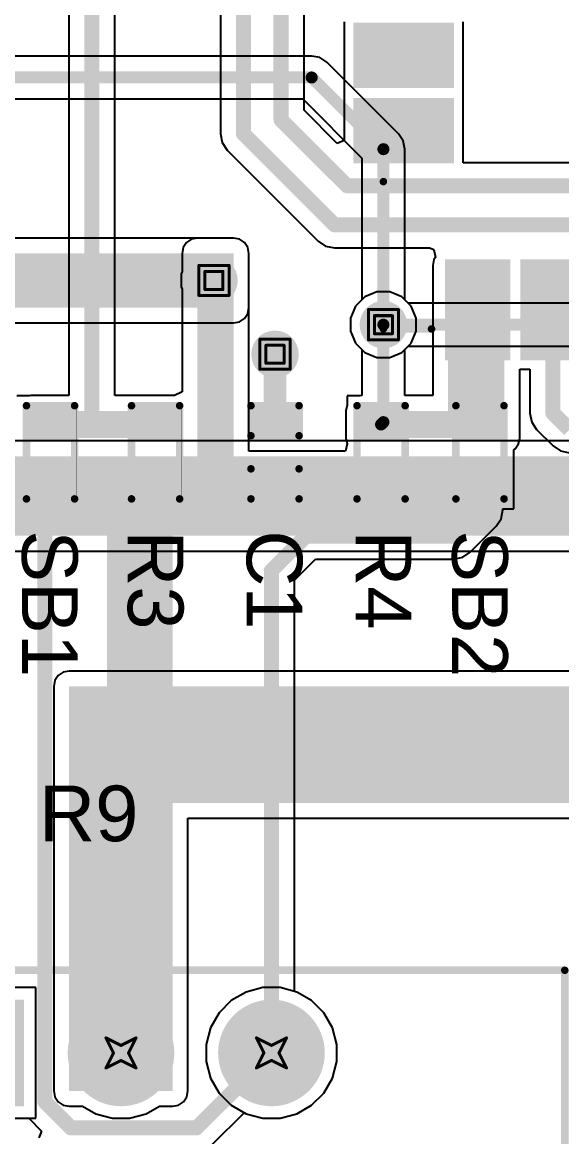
# Model space of a CAD drawing. Header units: inches. Extents: x -0.2 to 18.2, y -0.3 to 3.9.
# Drawn here: x 1.011 to 1.369, y 0.287 to 1.029 of the extents above; entities that cross this region are included whole.
import ezdxf

# ---------------------------------------------------------------- set-up
doc = ezdxf.new("R2010")
doc.units = ezdxf.units.IN
doc.header["$MEASUREMENT"] = 0
for name, color, linetype in [('Bottom Layer', 5, 'Continuous'), ('Bottom Solder', 6, 'Continuous'), ('Drill Drawing', 1, 'Continuous'), ('Multi-Layer', 9, 'Continuous'), ('Pad Holes', 156, 'Continuous'), ('Top Layer', 1, 'Continuous'), ('Top Overlay', 2, 'Continuous'), ('Top Paste', 8, 'Continuous'), ('Top Solder', 216, 'Continuous'), ('Via Holes', 16, 'Continuous')]:
    doc.layers.add(name, color=color, linetype=linetype)
doc.styles.add('Arial', font='', dxfattribs={"height": 0.2})
doc.styles.get('Arial').set_extended_font_data('Arial')

# ---------------------------------------------------------------- blocks, each defined once
blk = doc.blocks.new('38_SMD_M______30')
at = {"layer": 'Top Layer'}
for points in [[(0.31496, -0.23268), (0.37402, -0.23268), (0.37402, -0.26811), (0.31496, -0.26811)], [(0.31496, -0.28268), (0.37402, -0.28268), (0.37402, -0.31811), (0.31496, -0.31811)], [(0.15748, -0.37913), (0.15748, -0.32008), (0.19291, -0.32008), (0.19291, -0.37913)], [(0.20748, -0.37913), (0.20748, -0.32008), (0.24291, -0.32008), (0.24291, -0.37913)]]:
    blk.add_hatch(color=1, dxfattribs=at).paths.add_polyline_path(points)
at = {"layer": 'Top Paste'}
for points in [[(0.31496, -0.23268), (0.37402, -0.23268), (0.37402, -0.26811), (0.31496, -0.26811)], [(0.31496, -0.28268), (0.37402, -0.28268), (0.37402, -0.31811), (0.31496, -0.31811)], [(0.15748, -0.37913), (0.15748, -0.32008), (0.19291, -0.32008), (0.19291, -0.37913)], [(0.20748, -0.37913), (0.20748, -0.32008), (0.24291, -0.32008), (0.24291, -0.37913)]]:
    blk.add_hatch(color=8, dxfattribs=at).paths.add_polyline_path(points)
at = {"layer": 'Top Solder'}
for points in [[(0.31096, -0.22868), (0.37802, -0.22868), (0.37802, -0.27211), (0.31096, -0.27211)], [(0.31096, -0.27868), (0.37802, -0.27868), (0.37802, -0.32211), (0.31096, -0.32211)], [(0.15348, -0.38313), (0.15348, -0.31608), (0.19691, -0.31608), (0.19691, -0.38313)], [(0.20348, -0.38313), (0.20348, -0.31608), (0.24691, -0.31608), (0.24691, -0.38313)]]:
    blk.add_hatch(color=216, dxfattribs=at).paths.add_polyline_path(points)
at = {"layer": 'Top Overlay', "const_width": 0.005}
for points in [[(0.35716, -0.36308), (0.35716, -0.33108)], [(0.35716, -0.36308), (0.25916, -0.36308)]]:
    blk.add_lwpolyline(points, dxfattribs=at)
at = {"layer": 'Top Overlay', "const_width": 0.0025}
for points in [[(0.35591, -0.33108, 1), (0.35841, -0.33108, 1)], [(0.25791, -0.36308, 1), (0.26041, -0.36308, 1)], [(0.35591, -0.36308, 1), (0.35841, -0.36308, 1)], [(0.35591, -0.36308, 1), (0.35841, -0.36308, 1)]]:
    blk.add_lwpolyline(points, format="xyb", close=True, dxfattribs=at)
blk = doc.blocks.new('S______B______0402_34')
at = {"layer": 'Top Layer'}
for points in [[(-0.0275, -0.0125), (-0.0275, 0.0125), (-0.0095, 0.0125), (-0.0095, -0.0125)], [(0.0095, -0.0125), (0.0095, 0.0125), (0.0275, 0.0125), (0.0275, -0.0125)]]:
    blk.add_hatch(color=1, dxfattribs=at).paths.add_polyline_path(points)
at = {"layer": 'Top Paste'}
for points in [[(-0.0275, -0.0125), (-0.0275, 0.0125), (-0.0095, 0.0125), (-0.0095, -0.0125)], [(0.0095, -0.0125), (0.0095, 0.0125), (0.0275, 0.0125), (0.0275, -0.0125)]]:
    blk.add_hatch(color=8, dxfattribs=at).paths.add_polyline_path(points)
at = {"layer": 'Top Solder'}
for points in [[(-0.02967, -0.01467), (-0.02967, 0.01467), (-0.00733, 0.01467), (-0.00733, -0.01467)], [(0.00733, -0.01467), (0.00733, 0.01467), (0.02967, 0.01467), (0.02967, -0.01467)]]:
    blk.add_hatch(color=216, dxfattribs=at).paths.add_polyline_path(points)
at = {"layer": 'Top Overlay'}
for points, const_width in [([(-0.031, -0.016), (-0.031, 0.016)], 0.005), ([(0.031, 0.016), (-0.031, 0.016)], 0.005), ([(0.031, -0.016), (0.031, 0.016)], 0.005), ([(0.031, -0.016), (-0.031, -0.016)], 0.005), ([(0.032, -0.017), (-0.032, -0.017)], 0.000127)]:
    blk.add_lwpolyline(points, dxfattribs=dict(at, const_width=const_width))
for points, const_width in [([(-0.03225, 0.016, 1), (-0.02975, 0.016, 1)], 0.0025), ([(-0.03225, 0.016, 1), (-0.02975, 0.016, 1)], 0.0025), ([(0.02975, 0.016, 1), (0.03225, 0.016, 1)], 0.0025), ([(0.02975, 0.016, 1), (0.03225, 0.016, 1)], 0.0025), ([(-0.03225, -0.016, 1), (-0.02975, -0.016, 1)], 0.0025), ([(-0.03225, -0.016, 1), (-0.02975, -0.016, 1)], 0.0025), ([(0.02975, -0.016, 1), (0.03225, -0.016, 1)], 0.0025), ([(0.02975, -0.016, 1), (0.03225, -0.016, 1)], 0.0025), ([(-0.03203, -0.017, 1), (-0.03197, -0.017, 1)], 0.0000635), ([(0.03197, -0.017, 1), (0.03203, -0.017, 1)], 0.0000635)]:
    blk.add_lwpolyline(points, format="xyb", close=True, dxfattribs=dict(at, const_width=const_width))
blk = doc.blocks.new('S______B______0402_35')
at = {"layer": 'Top Layer'}
for points in [[(-0.0275, -0.0125), (-0.0275, 0.0125), (-0.0095, 0.0125), (-0.0095, -0.0125)], [(0.0095, -0.0125), (0.0095, 0.0125), (0.0275, 0.0125), (0.0275, -0.0125)]]:
    blk.add_hatch(color=1, dxfattribs=at).paths.add_polyline_path(points)
at = {"layer": 'Top Paste'}
for points in [[(-0.0275, -0.0125), (-0.0275, 0.0125), (-0.0095, 0.0125), (-0.0095, -0.0125)], [(0.0095, -0.0125), (0.0095, 0.0125), (0.0275, 0.0125), (0.0275, -0.0125)]]:
    blk.add_hatch(color=8, dxfattribs=at).paths.add_polyline_path(points)
at = {"layer": 'Top Solder'}
for points in [[(-0.02967, -0.01467), (-0.02967, 0.01467), (-0.00733, 0.01467), (-0.00733, -0.01467)], [(0.00733, -0.01467), (0.00733, 0.01467), (0.02967, 0.01467), (0.02967, -0.01467)]]:
    blk.add_hatch(color=216, dxfattribs=at).paths.add_polyline_path(points)
at = {"layer": 'Top Overlay'}
for points, const_width in [([(-0.031, 0.016), (-0.031, -0.016)], 0.005), ([(-0.031, 0.016), (0.031, 0.016)], 0.005), ([(0.031, 0.016), (0.031, -0.016)], 0.005), ([(-0.031, -0.016), (0.031, -0.016)], 0.005), ([(-0.032, -0.017), (0.032, -0.017)], 0.000127)]:
    blk.add_lwpolyline(points, dxfattribs=dict(at, const_width=const_width))
for points, const_width in [([(-0.03225, 0.016, 1), (-0.02975, 0.016, 1)], 0.0025), ([(-0.03225, 0.016, 1), (-0.02975, 0.016, 1)], 0.0025), ([(0.02975, 0.016, 1), (0.03225, 0.016, 1)], 0.0025), ([(0.02975, 0.016, 1), (0.03225, 0.016, 1)], 0.0025), ([(-0.03225, -0.016, 1), (-0.02975, -0.016, 1)], 0.0025), ([(-0.03225, -0.016, 1), (-0.02975, -0.016, 1)], 0.0025), ([(0.02975, -0.016, 1), (0.03225, -0.016, 1)], 0.0025), ([(0.02975, -0.016, 1), (0.03225, -0.016, 1)], 0.0025), ([(-0.03203, -0.017, 1), (-0.03197, -0.017, 1)], 0.0000635), ([(0.03197, -0.017, 1), (0.03203, -0.017, 1)], 0.0000635)]:
    blk.add_lwpolyline(points, format="xyb", close=True, dxfattribs=dict(at, const_width=const_width))
blk = doc.blocks.new('R___0402_41')
at = {"layer": 'Top Layer'}
for points in [[(-0.0275, -0.0125), (-0.0275, 0.0125), (-0.0095, 0.0125), (-0.0095, -0.0125)], [(0.0095, -0.0125), (0.0095, 0.0125), (0.0275, 0.0125), (0.0275, -0.0125)]]:
    blk.add_hatch(color=1, dxfattribs=at).paths.add_polyline_path(points)
at = {"layer": 'Top Paste'}
for points in [[(-0.0275, -0.0125), (-0.0275, 0.0125), (-0.0095, 0.0125), (-0.0095, -0.0125)], [(0.0095, -0.0125), (0.0095, 0.0125), (0.0275, 0.0125), (0.0275, -0.0125)]]:
    blk.add_hatch(color=8, dxfattribs=at).paths.add_polyline_path(points)
at = {"layer": 'Top Solder'}
for points in [[(-0.02967, -0.01467), (-0.02967, 0.01467), (-0.00733, 0.01467), (-0.00733, -0.01467)], [(0.00733, -0.01467), (0.00733, 0.01467), (0.02967, 0.01467), (0.02967, -0.01467)]]:
    blk.add_hatch(color=216, dxfattribs=at).paths.add_polyline_path(points)
at = {"layer": 'Top Overlay'}
for points, const_width in [([(-0.031, 0.016), (-0.031, -0.016)], 0.005), ([(-0.031, 0.016), (0.031, 0.016)], 0.005), ([(0.031, 0.016), (0.031, -0.016)], 0.005), ([(-0.031, -0.016), (0.031, -0.016)], 0.005), ([(-0.032, -0.017), (0.032, -0.017)], 0.000127)]:
    blk.add_lwpolyline(points, dxfattribs=dict(at, const_width=const_width))
for points, const_width in [([(-0.03225, 0.016, 1), (-0.02975, 0.016, 1)], 0.0025), ([(-0.03225, 0.016, 1), (-0.02975, 0.016, 1)], 0.0025), ([(0.02975, 0.016, 1), (0.03225, 0.016, 1)], 0.0025), ([(0.02975, 0.016, 1), (0.03225, 0.016, 1)], 0.0025), ([(-0.03225, -0.016, 1), (-0.02975, -0.016, 1)], 0.0025), ([(-0.03225, -0.016, 1), (-0.02975, -0.016, 1)], 0.0025), ([(0.02975, -0.016, 1), (0.03225, -0.016, 1)], 0.0025), ([(0.02975, -0.016, 1), (0.03225, -0.016, 1)], 0.0025), ([(-0.03203, -0.017, 1), (-0.03197, -0.017, 1)], 0.0000635), ([(0.03197, -0.017, 1), (0.03203, -0.017, 1)], 0.0000635)]:
    blk.add_lwpolyline(points, format="xyb", close=True, dxfattribs=dict(at, const_width=const_width))
blk = doc.blocks.new('R___0402_42')
at = {"layer": 'Top Layer'}
for points in [[(-0.0275, -0.0125), (-0.0275, 0.0125), (-0.0095, 0.0125), (-0.0095, -0.0125)], [(0.0095, -0.0125), (0.0095, 0.0125), (0.0275, 0.0125), (0.0275, -0.0125)]]:
    blk.add_hatch(color=1, dxfattribs=at).paths.add_polyline_path(points)
at = {"layer": 'Top Paste'}
for points in [[(-0.0275, -0.0125), (-0.0275, 0.0125), (-0.0095, 0.0125), (-0.0095, -0.0125)], [(0.0095, -0.0125), (0.0095, 0.0125), (0.0275, 0.0125), (0.0275, -0.0125)]]:
    blk.add_hatch(color=8, dxfattribs=at).paths.add_polyline_path(points)
at = {"layer": 'Top Solder'}
for points in [[(-0.02967, -0.01467), (-0.02967, 0.01467), (-0.00733, 0.01467), (-0.00733, -0.01467)], [(0.00733, -0.01467), (0.00733, 0.01467), (0.02967, 0.01467), (0.02967, -0.01467)]]:
    blk.add_hatch(color=216, dxfattribs=at).paths.add_polyline_path(points)
at = {"layer": 'Top Overlay'}
for points, const_width in [([(-0.031, 0.016), (0.031, 0.016)], 0.005), ([(-0.031, 0.016), (-0.031, -0.016)], 0.005), ([(0.031, 0.016), (0.031, -0.016)], 0.005), ([(-0.031, -0.016), (0.031, -0.016)], 0.005), ([(-0.032, -0.017), (0.032, -0.017)], 0.000127)]:
    blk.add_lwpolyline(points, dxfattribs=dict(at, const_width=const_width))
for points, const_width in [([(-0.03225, 0.016, 1), (-0.02975, 0.016, 1)], 0.0025), ([(-0.03225, 0.016, 1), (-0.02975, 0.016, 1)], 0.0025), ([(0.02975, 0.016, 1), (0.03225, 0.016, 1)], 0.0025), ([(0.02975, 0.016, 1), (0.03225, 0.016, 1)], 0.0025), ([(-0.03225, -0.016, 1), (-0.02975, -0.016, 1)], 0.0025), ([(-0.03225, -0.016, 1), (-0.02975, -0.016, 1)], 0.0025), ([(0.02975, -0.016, 1), (0.03225, -0.016, 1)], 0.0025), ([(0.02975, -0.016, 1), (0.03225, -0.016, 1)], 0.0025), ([(-0.03203, -0.017, 1), (-0.03197, -0.017, 1)], 0.0000635), ([(0.03197, -0.017, 1), (0.03203, -0.017, 1)], 0.0000635)]:
    blk.add_lwpolyline(points, format="xyb", close=True, dxfattribs=dict(at, const_width=const_width))
blk = doc.blocks.new('955012661_49')
at = {"layer": 'Bottom Layer'}
blk.add_hatch(color=5, dxfattribs=at).paths.add_polyline_path([(-0.15846, 0.20846), (-0.09154, 0.20846), (-0.09154, 0.14154), (-0.15846, 0.14154)])
h = blk.add_hatch(color=5, dxfattribs=at)
edge = h.paths.add_edge_path()
edge.add_arc((-0.025, 0.175), 0.03346, 0, 360)
h = blk.add_hatch(color=5, dxfattribs=at)
edge = h.paths.add_edge_path()
edge.add_arc((0.075, 0.175), 0.03346, 0, 360)
h = blk.add_hatch(color=5, dxfattribs=at)
edge = h.paths.add_edge_path()
edge.add_arc((-0.075, 0.075), 0.03346, 0, 360)
h = blk.add_hatch(color=5, dxfattribs=at)
edge = h.paths.add_edge_path()
edge.add_arc((0.025, 0.075), 0.03346, 0, 360)
h = blk.add_hatch(color=5, dxfattribs=at)
edge = h.paths.add_edge_path()
edge.add_arc((0.125, 0.075), 0.03346, 0, 360)
at = {"layer": 'Bottom Solder'}
blk.add_hatch(color=6, dxfattribs=at).paths.add_polyline_path([(-0.16046, 0.21046), (-0.08954, 0.21046), (-0.08954, 0.13954), (-0.16046, 0.13954)])
h = blk.add_hatch(color=6, dxfattribs=at)
edge = h.paths.add_edge_path()
edge.add_arc((-0.025, 0.175), 0.03546, 0, 360)
h = blk.add_hatch(color=6, dxfattribs=at)
edge = h.paths.add_edge_path()
edge.add_arc((0.075, 0.175), 0.03546, 0, 360)
h = blk.add_hatch(color=6, dxfattribs=at)
edge = h.paths.add_edge_path()
edge.add_arc((-0.075, 0.075), 0.03546, 0, 360)
h = blk.add_hatch(color=6, dxfattribs=at)
edge = h.paths.add_edge_path()
edge.add_arc((0.025, 0.075), 0.03546, 0, 360)
h = blk.add_hatch(color=6, dxfattribs=at)
edge = h.paths.add_edge_path()
edge.add_arc((0.125, 0.075), 0.03546, 0, 360)
h = blk.add_hatch(color=6, dxfattribs=at)
edge = h.paths.add_edge_path()
edge.add_arc((-0.2, -0.175), 0.002, 0, 360)
h = blk.add_hatch(color=6, dxfattribs=at)
edge = h.paths.add_edge_path()
edge.add_arc((0.2, -0.175), 0.002, 0, 360)
at = {"layer": 'Multi-Layer'}
blk.add_hatch(color=9, dxfattribs=at).paths.add_polyline_path([(-0.15846, 0.20846), (-0.09154, 0.20846), (-0.09154, 0.14154), (-0.15846, 0.14154)])
h = blk.add_hatch(color=9, dxfattribs=at)
edge = h.paths.add_edge_path()
edge.add_arc((-0.025, 0.175), 0.03346, 0, 360)
h = blk.add_hatch(color=9, dxfattribs=at)
edge = h.paths.add_edge_path()
edge.add_arc((0.075, 0.175), 0.03346, 0, 360)
h = blk.add_hatch(color=9, dxfattribs=at)
edge = h.paths.add_edge_path()
edge.add_arc((-0.075, 0.075), 0.03346, 0, 360)
h = blk.add_hatch(color=9, dxfattribs=at)
edge = h.paths.add_edge_path()
edge.add_arc((0.025, 0.075), 0.03346, 0, 360)
h = blk.add_hatch(color=9, dxfattribs=at)
edge = h.paths.add_edge_path()
edge.add_arc((0.125, 0.075), 0.03346, 0, 360)
at = {"layer": 'Pad Holes'}
h = blk.add_hatch(color=7, dxfattribs=at)
edge = h.paths.add_edge_path()
edge.add_arc((-0.125, 0.175), 0.01811, 0, 360)
h = blk.add_hatch(color=7, dxfattribs=at)
edge = h.paths.add_edge_path()
edge.add_arc((-0.025, 0.175), 0.01811, 0, 360)
h = blk.add_hatch(color=7, dxfattribs=at)
edge = h.paths.add_edge_path()
edge.add_arc((0.075, 0.175), 0.01811, 0, 360)
h = blk.add_hatch(color=7, dxfattribs=at)
edge = h.paths.add_edge_path()
edge.add_arc((-0.075, 0.075), 0.01811, 0, 360)
h = blk.add_hatch(color=7, dxfattribs=at)
edge = h.paths.add_edge_path()
edge.add_arc((0.025, 0.075), 0.01811, 0, 360)
h = blk.add_hatch(color=7, dxfattribs=at)
edge = h.paths.add_edge_path()
edge.add_arc((0.125, 0.075), 0.01811, 0, 360)
h = blk.add_hatch(color=7, dxfattribs=at)
edge = h.paths.add_edge_path()
edge.add_arc((-0.2, -0.175), 0.06535, 0, 360)
h = blk.add_hatch(color=7, dxfattribs=at)
edge = h.paths.add_edge_path()
edge.add_arc((0.2, -0.175), 0.06535, 0, 360)
at = {"layer": 'Top Layer'}
blk.add_hatch(color=1, dxfattribs=at).paths.add_polyline_path([(-0.15846, 0.20846), (-0.09154, 0.20846), (-0.09154, 0.14154), (-0.15846, 0.14154)])
h = blk.add_hatch(color=1, dxfattribs=at)
edge = h.paths.add_edge_path()
edge.add_arc((-0.025, 0.175), 0.03346, 0, 360)
h = blk.add_hatch(color=1, dxfattribs=at)
edge = h.paths.add_edge_path()
edge.add_arc((0.075, 0.175), 0.03346, 0, 360)
h = blk.add_hatch(color=1, dxfattribs=at)
edge = h.paths.add_edge_path()
edge.add_arc((-0.075, 0.075), 0.03346, 0, 360)
h = blk.add_hatch(color=1, dxfattribs=at)
edge = h.paths.add_edge_path()
edge.add_arc((0.025, 0.075), 0.03346, 0, 360)
h = blk.add_hatch(color=1, dxfattribs=at)
edge = h.paths.add_edge_path()
edge.add_arc((0.125, 0.075), 0.03346, 0, 360)
at = {"layer": 'Top Solder'}
blk.add_hatch(color=216, dxfattribs=at).paths.add_polyline_path([(-0.16046, 0.21046), (-0.08954, 0.21046), (-0.08954, 0.13954), (-0.16046, 0.13954)])
h = blk.add_hatch(color=216, dxfattribs=at)
edge = h.paths.add_edge_path()
edge.add_arc((-0.025, 0.175), 0.03546, 0, 360)
h = blk.add_hatch(color=216, dxfattribs=at)
edge = h.paths.add_edge_path()
edge.add_arc((0.075, 0.175), 0.03546, 0, 360)
h = blk.add_hatch(color=216, dxfattribs=at)
edge = h.paths.add_edge_path()
edge.add_arc((-0.075, 0.075), 0.03546, 0, 360)
h = blk.add_hatch(color=216, dxfattribs=at)
edge = h.paths.add_edge_path()
edge.add_arc((0.025, 0.075), 0.03546, 0, 360)
h = blk.add_hatch(color=216, dxfattribs=at)
edge = h.paths.add_edge_path()
edge.add_arc((0.125, 0.075), 0.03546, 0, 360)
h = blk.add_hatch(color=216, dxfattribs=at)
edge = h.paths.add_edge_path()
edge.add_arc((-0.2, -0.175), 0.002, 0, 360)
h = blk.add_hatch(color=216, dxfattribs=at)
edge = h.paths.add_edge_path()
edge.add_arc((0.2, -0.175), 0.002, 0, 360)
at = {"layer": 'Top Overlay', "const_width": 0.005}
for points in [[(-0.265, 0.23), (-0.24, 0.23)], [(-0.265, -0.485), (-0.265, 0.23)], [(-0.255, 0.23), (0.27, 0.23)], [(0.27, -0.485), (0.27, 0.23)], [(-0.265, -0.025), (-0.225, -0.025)], [(-0.255, -0.025), (0.265, -0.025)], [(-0.265, -0.485), (-0.24, -0.485)], [(-0.26, -0.485), (0.27, -0.485)]]:
    blk.add_lwpolyline(points, dxfattribs=at)
at = {"layer": 'Top Overlay', "const_width": 0.0025}
for points in [[(-0.26625, 0.23, 1), (-0.26375, 0.23, 1)], [(-0.26625, 0.23, 1), (-0.26375, 0.23, 1)], [(-0.25625, 0.23, 1), (-0.25375, 0.23, 1)], [(-0.24125, 0.23, 1), (-0.23875, 0.23, 1)], [(0.26875, 0.23, 1), (0.27125, 0.23, 1)], [(0.26875, 0.23, 1), (0.27125, 0.23, 1)], [(-0.26625, -0.025, 1), (-0.26375, -0.025, 1)], [(-0.25625, -0.025, 1), (-0.25375, -0.025, 1)], [(-0.22625, -0.025, 1), (-0.22375, -0.025, 1)], [(0.26375, -0.025, 1), (0.26625, -0.025, 1)], [(-0.26625, -0.485, 1), (-0.26375, -0.485, 1)], [(-0.26625, -0.485, 1), (-0.26375, -0.485, 1)], [(-0.26125, -0.485, 1), (-0.25875, -0.485, 1)], [(-0.24125, -0.485, 1), (-0.23875, -0.485, 1)], [(0.26875, -0.485, 1), (0.27125, -0.485, 1)], [(0.26875, -0.485, 1), (0.27125, -0.485, 1)]]:
    blk.add_lwpolyline(points, format="xyb", close=True, dxfattribs=at)
blk = doc.blocks.new('C___0402_57')
at = {"layer": 'Top Layer'}
for points in [[(-0.0275, -0.0125), (-0.0275, 0.0125), (-0.0095, 0.0125), (-0.0095, -0.0125)], [(0.0095, -0.0125), (0.0095, 0.0125), (0.0275, 0.0125), (0.0275, -0.0125)]]:
    blk.add_hatch(color=1, dxfattribs=at).paths.add_polyline_path(points)
at = {"layer": 'Top Paste'}
for points in [[(-0.0275, -0.0125), (-0.0275, 0.0125), (-0.0095, 0.0125), (-0.0095, -0.0125)], [(0.0095, -0.0125), (0.0095, 0.0125), (0.0275, 0.0125), (0.0275, -0.0125)]]:
    blk.add_hatch(color=8, dxfattribs=at).paths.add_polyline_path(points)
at = {"layer": 'Top Solder'}
for points in [[(-0.02986, -0.01486), (-0.02986, 0.01486), (-0.00714, 0.01486), (-0.00714, -0.01486)], [(0.00714, -0.01486), (0.00714, 0.01486), (0.02986, 0.01486), (0.02986, -0.01486)]]:
    blk.add_hatch(color=216, dxfattribs=at).paths.add_polyline_path(points)
at = {"layer": 'Top Overlay', "const_width": 0.005}
for points in [[(-0.031, -0.016), (-0.031, 0.016)], [(-0.011, 0.016), (-0.031, 0.016)], [(0.031, 0.016), (0.011, 0.016)], [(0.031, -0.016), (0.031, 0.016)], [(-0.011, -0.016), (-0.031, -0.016)], [(0.031, -0.016), (0.011, -0.016)]]:
    blk.add_lwpolyline(points, dxfattribs=at)
at = {"layer": 'Top Overlay', "const_width": 0.0025}
for points in [[(-0.03225, 0.016, 1), (-0.02975, 0.016, 1)], [(-0.03225, 0.016, 1), (-0.02975, 0.016, 1)], [(-0.01225, 0.016, 1), (-0.00975, 0.016, 1)], [(0.00975, 0.016, 1), (0.01225, 0.016, 1)], [(0.02975, 0.016, 1), (0.03225, 0.016, 1)], [(0.02975, 0.016, 1), (0.03225, 0.016, 1)], [(-0.03225, -0.016, 1), (-0.02975, -0.016, 1)], [(-0.03225, -0.016, 1), (-0.02975, -0.016, 1)], [(-0.01225, -0.016, 1), (-0.00975, -0.016, 1)], [(0.00975, -0.016, 1), (0.01225, -0.016, 1)], [(0.02975, -0.016, 1), (0.03225, -0.016, 1)], [(0.02975, -0.016, 1), (0.03225, -0.016, 1)]]:
    blk.add_lwpolyline(points, format="xyb", close=True, dxfattribs=at)

msp = doc.modelspace()

# ---------------------------------------------------------------- hatches: boundary and pattern name
at = {"layer": 'Bottom Layer'}
for points in [[(0.66, 0.83888), (1.151, 0.83888), (1.151, 0.87488), (0.66, 0.87488)], [(0.70316, 0.68709), (1.821, 0.68709), (1.821, 0.73994), (0.70316, 0.73994)], [(1.04168, 0.50934), (1.71331, 0.50934), (1.71331, 0.58688), (1.04168, 0.58688)], [(1.04168, 0.31788), (1.11054, 0.31788), (1.11054, 0.58688), (1.04168, 0.58688)]]:
    msp.add_hatch(color=5, dxfattribs=at).paths.add_polyline_path(points)
h = msp.add_hatch(color=5, dxfattribs=at)
edge = h.paths.add_edge_path()
edge.add_arc((1.138, 0.85688), 0.01181, 0, 360)
h = msp.add_hatch(color=5, dxfattribs=at)
edge = h.paths.add_edge_path()
edge.add_arc((1.25063, 0.82746), 0.01181, 0, 360)
h = msp.add_hatch(color=5, dxfattribs=at)
edge = h.paths.add_edge_path()
edge.add_arc((1.17858, 0.80777), 0.01181, 0, 360)
at = {"layer": 'Bottom Solder'}
h = msp.add_hatch(color=6, dxfattribs=at)
edge = h.paths.add_edge_path()
edge.add_arc((1.138, 0.85688), 0.01581, 0, 360)
h = msp.add_hatch(color=6, dxfattribs=at)
edge = h.paths.add_edge_path()
edge.add_arc((1.25063, 0.82746), 0.01581, 0, 360)
h = msp.add_hatch(color=6, dxfattribs=at)
edge = h.paths.add_edge_path()
edge.add_arc((1.17858, 0.80777), 0.01581, 0, 360)
at = {"layer": 'Top Layer'}
for points in [[(1.127, 0.71588), (1.151, 0.71588), (1.151, 0.87488), (1.127, 0.87488)], [(1.29363, 0.75209), (1.33103, 0.75209), (1.33103, 0.86683), (1.29363, 0.86683)], [(1.01622, 0.75209), (1.11171, 0.75209), (1.11171, 0.77009), (1.01622, 0.77009)], [(1.23593, 0.75209), (1.331, 0.75209), (1.331, 0.77009), (1.23593, 0.77009)], [(1.067, 0.34309), (1.11054, 0.34309), (1.11054, 0.73309), (1.067, 0.73309)], [(1.08606, 0.71509), (1.26158, 0.71509), (1.26158, 0.73309), (1.08606, 0.73309)], [(1.04168, 0.31788), (1.11054, 0.31788), (1.11054, 0.58688), (1.04168, 0.58688)]]:
    msp.add_hatch(color=1, dxfattribs=at).paths.add_polyline_path(points)
h = msp.add_hatch(color=1, dxfattribs=at)
edge = h.paths.add_edge_path()
edge.add_arc((1.138, 0.85688), 0.01181, 0, 360)
h = msp.add_hatch(color=1, dxfattribs=at)
edge = h.paths.add_edge_path()
edge.add_arc((1.25063, 0.82746), 0.01181, 0, 360)
h = msp.add_hatch(color=1, dxfattribs=at)
edge = h.paths.add_edge_path()
edge.add_arc((1.17858, 0.80777), 0.01181, 0, 360)
at = {"layer": 'Top Solder'}
h = msp.add_hatch(color=216, dxfattribs=at)
edge = h.paths.add_edge_path()
edge.add_arc((1.138, 0.85688), 0.01581, 0, 360)
h = msp.add_hatch(color=216, dxfattribs=at)
edge = h.paths.add_edge_path()
edge.add_arc((1.25063, 0.82746), 0.01581, 0, 360)
h = msp.add_hatch(color=216, dxfattribs=at)
edge = h.paths.add_edge_path()
edge.add_arc((1.17858, 0.80777), 0.01581, 0, 360)
at = {"layer": 'Via Holes'}
h = msp.add_hatch(color=7, dxfattribs=at)
edge = h.paths.add_edge_path()
edge.add_arc((1.138, 0.85688), 0.00591, 0, 360)
h = msp.add_hatch(color=7, dxfattribs=at)
edge = h.paths.add_edge_path()
edge.add_arc((1.25063, 0.82746), 0.00591, 0, 360)
h = msp.add_hatch(color=7, dxfattribs=at)
edge = h.paths.add_edge_path()
edge.add_arc((1.17858, 0.80777), 0.00591, 0, 360)

# ---------------------------------------------------------------- linework, layer by layer
at = {"layer": 'Bottom Layer'}
for p, q in [((1.20295, 1.00616), (0.53357, 1.00616)), ((1.20842, 1.00507), (1.20295, 1.00616)), ((1.20295, 1.00616), (1.20295, 1.00616)), ((1.21305, 1.00198), (1.20842, 1.00507)), ((1.26072, 0.9543), (1.21305, 1.00198)), ((0.53357, 0.97761), (1.19704, 0.97761)), ((1.19704, 0.97761), (1.23636, 0.93829)), ((1.26382, 0.94967), (1.26072, 0.9543)), ((1.26072, 0.9543), (1.26072, 0.9543)), ((1.26491, 0.9442), (1.26382, 0.94967)), ((1.26491, 0.84403), (1.26491, 0.9442)), ((1.26491, 0.9442), (1.26491, 0.9442)), ((1.23636, 0.93829), (1.23636, 0.84403)), ((1.151, 0.88508), (0.66, 0.88508)), ((1.1549, 0.8843), (1.151, 0.88508)), ((1.15821, 0.88209), (1.1549, 0.8843)), ((1.16042, 0.87878), (1.15821, 0.88209)), ((1.1612, 0.87488), (1.16042, 0.87878)), ((1.1612, 0.83888), (1.1612, 0.87488)), ((1.16042, 0.83498), (1.1612, 0.83888)), ((1.23214, 0.83981), (1.22882, 0.8318)), ((1.23636, 0.84403), (1.23214, 0.83981)), ((1.2672, 0.84173), (1.26491, 0.84403)), ((1.70909, 0.84173), (1.2672, 0.84173)), ((1.1549, 0.82946), (1.15821, 0.83167)), ((1.15821, 0.83167), (1.16042, 0.83498)), ((1.22882, 0.8318), (1.22882, 0.82312)), ((0.66, 0.82869), (1.151, 0.82869)), ((1.151, 0.82869), (1.1549, 0.82946)), ((1.22882, 0.82312), (1.23214, 0.8151)), ((1.23214, 0.8151), (1.23828, 0.80897)), ((1.23828, 0.80897), (1.24629, 0.80565)), ((1.25497, 0.80565), (1.26299, 0.80897)), ((1.26299, 0.80897), (1.2672, 0.81318)), ((1.2672, 0.81318), (1.715, 0.81318)), ((1.24629, 0.80565), (1.25497, 0.80565)), ((1.821, 0.75014), (0.70316, 0.75014)), ((0.93431, 0.67689), (1.7298, 0.67689)), ((1.03447, 0.59409), (1.03226, 0.59078)), ((1.03778, 0.5963), (1.03447, 0.59409)), ((1.04168, 0.59708), (1.03778, 0.5963)), ((1.71331, 0.59708), (1.04168, 0.59708)), ((1.03226, 0.59078), (1.03149, 0.58688)), ((1.03149, 0.58688), (1.03149, 0.50934)), ((1.03149, 0.50934), (1.03149, 0.31788)), ((1.12074, 0.31788), (1.12074, 0.49915)), ((1.12074, 0.49915), (1.71331, 0.49915)), ((1.01968, 0.38655), (0.93275, 0.38655)), ((1.01968, 0.29962), (1.01968, 0.38655)), ((1.17049, 0.38655), (1.15944, 0.38359)), ((1.18193, 0.38655), (1.17049, 0.38655)), ((1.19299, 0.38359), (1.18193, 0.38655)), ((1.15944, 0.38359), (1.14952, 0.37787)), ((1.2029, 0.37787), (1.19299, 0.38359)), ((1.14952, 0.37787), (1.14143, 0.36977)), ((1.21099, 0.36977), (1.2029, 0.37787)), ((1.14143, 0.36977), (1.13571, 0.35986)), ((1.21671, 0.35986), (1.21099, 0.36977)), ((1.13571, 0.35986), (1.13275, 0.34881)), ((1.21968, 0.34881), (1.21671, 0.35986)), ((1.13275, 0.34881), (1.13275, 0.33736)), ((1.21968, 0.33736), (1.21968, 0.34881)), ((1.13275, 0.33736), (1.13571, 0.32631)), ((1.21671, 0.32631), (1.21968, 0.33736)), ((1.13571, 0.32631), (1.14143, 0.3164)), ((1.21099, 0.3164), (1.21671, 0.32631)), ((1.03149, 0.31788), (1.03226, 0.31398)), ((1.03226, 0.31398), (1.03447, 0.31067)), ((1.11775, 0.31067), (1.11996, 0.31398)), ((1.11996, 0.31398), (1.12074, 0.31788)), ((1.14143, 0.3164), (1.14952, 0.30831)), ((1.2029, 0.30831), (1.21099, 0.3164)), ((1.03447, 0.31067), (1.03778, 0.30846)), ((1.03778, 0.30846), (1.04168, 0.30769)), ((1.04168, 0.30769), (1.0506, 0.30769)), ((1.0506, 0.30769), (1.05944, 0.30258)), ((1.09299, 0.30258), (1.10183, 0.30769)), ((1.10183, 0.30769), (1.11054, 0.30769)), ((1.11054, 0.30769), (1.11444, 0.30846)), ((1.11444, 0.30846), (1.11775, 0.31067)), ((1.14952, 0.30831), (1.15944, 0.30258)), ((1.19299, 0.30258), (1.2029, 0.30831)), ((0.93275, 0.29962), (1.01968, 0.29962)), ((1.05944, 0.30258), (1.07049, 0.29962)), ((1.07049, 0.29962), (1.08193, 0.29962)), ((1.08193, 0.29962), (1.09299, 0.30258)), ((1.15944, 0.30258), (1.17049, 0.29962)), ((1.17049, 0.29962), (1.18193, 0.29962)), ((1.18193, 0.29962), (1.19299, 0.30258))]:
    msp.add_line(p, q, dxfattribs=at)
at = {"layer": 'Bottom Layer', "const_width": 0.008}
for points in [[(0.517, 0.99188), (1.20295, 0.99188)], [(1.20295, 0.99188), (1.25063, 0.9442)], [(1.25063, 0.82746), (1.25063, 0.9442)], [(1.25063, 0.82746), (1.715, 0.82746)]]:
    msp.add_lwpolyline(points, dxfattribs=at)
at = {"layer": 'Bottom Layer', "const_width": 0.004}
for points in [[(1.20095, 0.99188, 1), (1.20495, 0.99188, 1)], [(1.20095, 0.99188, 1), (1.20495, 0.99188, 1)], [(1.24863, 0.9442, 1), (1.25263, 0.9442, 1)], [(1.24863, 0.9442, 1), (1.25263, 0.9442, 1)], [(1.24863, 0.82746, 1), (1.25263, 0.82746, 1)], [(1.24863, 0.82746, 1), (1.25263, 0.82746, 1)]]:
    msp.add_lwpolyline(points, format="xyb", close=True, dxfattribs=at)
at = {"layer": 'Drill Drawing', "const_width": 0.002}
for points in [[(1.128, 0.86688), (1.148, 0.86688)], [(1.128, 0.84688), (1.128, 0.86688)], [(1.148, 0.84688), (1.148, 0.86688)], [(1.132, 0.86288), (1.144, 0.86288)], [(1.132, 0.85088), (1.132, 0.86288)], [(1.144, 0.85088), (1.144, 0.86288)], [(1.128, 0.84688), (1.148, 0.84688)], [(1.132, 0.85088), (1.144, 0.85088)], [(1.24063, 0.83746), (1.26063, 0.83746)], [(1.24063, 0.81746), (1.24063, 0.83746)], [(1.26063, 0.81746), (1.26063, 0.83746)], [(1.24463, 0.83346), (1.25663, 0.83346)], [(1.24463, 0.82146), (1.24463, 0.83346)], [(1.25663, 0.82146), (1.25663, 0.83346)], [(1.16858, 0.81777), (1.18858, 0.81777)], [(1.16858, 0.79777), (1.16858, 0.81777)], [(1.18858, 0.79777), (1.18858, 0.81777)], [(1.24063, 0.81746), (1.26063, 0.81746)], [(1.24463, 0.82146), (1.25663, 0.82146)], [(1.17258, 0.81377), (1.18458, 0.81377)], [(1.17258, 0.80177), (1.17258, 0.81377)], [(1.18458, 0.80177), (1.18458, 0.81377)], [(1.17258, 0.80177), (1.18458, 0.80177)], [(1.16858, 0.79777), (1.18858, 0.79777)], [(1.06621, 0.35309), (1.07621, 0.34809)], [(1.06621, 0.35309), (1.07121, 0.34309)], [(1.07621, 0.34809), (1.08621, 0.35309)], [(1.08121, 0.34309), (1.08621, 0.35309)], [(1.16621, 0.35309), (1.17621, 0.34809)], [(1.16621, 0.35309), (1.17121, 0.34309)], [(1.17621, 0.34809), (1.18621, 0.35309)], [(1.18121, 0.34309), (1.18621, 0.35309)], [(1.06621, 0.33309), (1.07121, 0.34309)], [(1.08121, 0.34309), (1.08621, 0.33309)], [(1.16621, 0.33309), (1.17121, 0.34309)], [(1.18121, 0.34309), (1.18621, 0.33309)], [(1.06621, 0.33309), (1.07621, 0.33809)], [(1.07621, 0.33809), (1.08621, 0.33309)], [(1.16621, 0.33309), (1.17621, 0.33809)], [(1.17621, 0.33809), (1.18621, 0.33309)]]:
    msp.add_lwpolyline(points, dxfattribs=at)
at = {"layer": 'Drill Drawing', "const_width": 0.001}
for points in [[(1.1275, 0.86688, 1), (1.1285, 0.86688, 1)], [(1.1275, 0.86688, 1), (1.1285, 0.86688, 1)], [(1.1475, 0.86688, 1), (1.1485, 0.86688, 1)], [(1.1475, 0.86688, 1), (1.1485, 0.86688, 1)], [(1.1315, 0.86288, 1), (1.1325, 0.86288, 1)], [(1.1315, 0.86288, 1), (1.1325, 0.86288, 1)], [(1.1435, 0.86288, 1), (1.1445, 0.86288, 1)], [(1.1435, 0.86288, 1), (1.1445, 0.86288, 1)], [(1.1275, 0.84688, 1), (1.1285, 0.84688, 1)], [(1.1275, 0.84688, 1), (1.1285, 0.84688, 1)], [(1.1315, 0.85088, 1), (1.1325, 0.85088, 1)], [(1.1315, 0.85088, 1), (1.1325, 0.85088, 1)], [(1.1435, 0.85088, 1), (1.1445, 0.85088, 1)], [(1.1435, 0.85088, 1), (1.1445, 0.85088, 1)], [(1.1475, 0.84688, 1), (1.1485, 0.84688, 1)], [(1.1475, 0.84688, 1), (1.1485, 0.84688, 1)], [(1.24013, 0.83746, 1), (1.24113, 0.83746, 1)], [(1.24013, 0.83746, 1), (1.24113, 0.83746, 1)], [(1.26013, 0.83746, 1), (1.26113, 0.83746, 1)], [(1.26013, 0.83746, 1), (1.26113, 0.83746, 1)], [(1.24413, 0.83346, 1), (1.24513, 0.83346, 1)], [(1.24413, 0.83346, 1), (1.24513, 0.83346, 1)], [(1.25613, 0.83346, 1), (1.25713, 0.83346, 1)], [(1.25613, 0.83346, 1), (1.25713, 0.83346, 1)], [(1.16808, 0.81777, 1), (1.16908, 0.81777, 1)], [(1.16808, 0.81777, 1), (1.16908, 0.81777, 1)], [(1.18808, 0.81777, 1), (1.18908, 0.81777, 1)], [(1.18808, 0.81777, 1), (1.18908, 0.81777, 1)], [(1.24013, 0.81746, 1), (1.24113, 0.81746, 1)], [(1.24013, 0.81746, 1), (1.24113, 0.81746, 1)], [(1.24413, 0.82146, 1), (1.24513, 0.82146, 1)], [(1.24413, 0.82146, 1), (1.24513, 0.82146, 1)], [(1.25613, 0.82146, 1), (1.25713, 0.82146, 1)], [(1.25613, 0.82146, 1), (1.25713, 0.82146, 1)], [(1.26013, 0.81746, 1), (1.26113, 0.81746, 1)], [(1.26013, 0.81746, 1), (1.26113, 0.81746, 1)], [(1.17208, 0.81377, 1), (1.17308, 0.81377, 1)], [(1.17208, 0.81377, 1), (1.17308, 0.81377, 1)], [(1.18408, 0.81377, 1), (1.18508, 0.81377, 1)], [(1.18408, 0.81377, 1), (1.18508, 0.81377, 1)], [(1.17208, 0.80177, 1), (1.17308, 0.80177, 1)], [(1.17208, 0.80177, 1), (1.17308, 0.80177, 1)], [(1.18408, 0.80177, 1), (1.18508, 0.80177, 1)], [(1.18408, 0.80177, 1), (1.18508, 0.80177, 1)], [(1.16808, 0.79777, 1), (1.16908, 0.79777, 1)], [(1.16808, 0.79777, 1), (1.16908, 0.79777, 1)], [(1.18808, 0.79777, 1), (1.18908, 0.79777, 1)], [(1.18808, 0.79777, 1), (1.18908, 0.79777, 1)], [(1.06571, 0.35309, 1), (1.06671, 0.35309, 1)], [(1.06571, 0.35309, 1), (1.06671, 0.35309, 1)], [(1.07571, 0.34809, 1), (1.07671, 0.34809, 1)], [(1.07571, 0.34809, 1), (1.07671, 0.34809, 1)], [(1.08571, 0.35309, 1), (1.08671, 0.35309, 1)], [(1.08571, 0.35309, 1), (1.08671, 0.35309, 1)], [(1.16571, 0.35309, 1), (1.16671, 0.35309, 1)], [(1.16571, 0.35309, 1), (1.16671, 0.35309, 1)], [(1.17571, 0.34809, 1), (1.17671, 0.34809, 1)], [(1.17571, 0.34809, 1), (1.17671, 0.34809, 1)], [(1.18571, 0.35309, 1), (1.18671, 0.35309, 1)], [(1.18571, 0.35309, 1), (1.18671, 0.35309, 1)], [(1.07071, 0.34309, 1), (1.07171, 0.34309, 1)], [(1.07071, 0.34309, 1), (1.07171, 0.34309, 1)], [(1.08071, 0.34309, 1), (1.08171, 0.34309, 1)], [(1.08071, 0.34309, 1), (1.08171, 0.34309, 1)], [(1.17071, 0.34309, 1), (1.17171, 0.34309, 1)], [(1.17071, 0.34309, 1), (1.17171, 0.34309, 1)], [(1.18071, 0.34309, 1), (1.18171, 0.34309, 1)], [(1.18071, 0.34309, 1), (1.18171, 0.34309, 1)], [(1.06571, 0.33309, 1), (1.06671, 0.33309, 1)], [(1.06571, 0.33309, 1), (1.06671, 0.33309, 1)], [(1.07571, 0.33809, 1), (1.07671, 0.33809, 1)], [(1.07571, 0.33809, 1), (1.07671, 0.33809, 1)], [(1.08571, 0.33309, 1), (1.08671, 0.33309, 1)], [(1.08571, 0.33309, 1), (1.08671, 0.33309, 1)], [(1.16571, 0.33309, 1), (1.16671, 0.33309, 1)], [(1.16571, 0.33309, 1), (1.16671, 0.33309, 1)], [(1.17571, 0.33809, 1), (1.17671, 0.33809, 1)], [(1.17571, 0.33809, 1), (1.17671, 0.33809, 1)], [(1.18571, 0.33309, 1), (1.18671, 0.33309, 1)], [(1.18571, 0.33309, 1), (1.18671, 0.33309, 1)]]:
    msp.add_lwpolyline(points, format="xyb", close=True, dxfattribs=at)
at = {"layer": 'Top Layer'}
for p, q in [((1.04158, 1.15664), (1.04158, 0.78028)), ((1.07216, 0.78028), (1.07216, 1.16297)), ((1.19787, 0.97011), (1.19787, 1.14754)), ((1.14233, 1.13234), (1.14233, 0.95439)), ((1.22458, 1.02887), (1.22458, 0.97887)), ((1.30363, 0.97887), (1.30363, 1.02887)), ((1.22458, 0.97887), (1.22458, 0.94993)), ((1.30363, 0.93518), (1.30363, 0.97887)), ((1.21996, 0.94802), (1.19787, 0.97011)), ((1.14233, 0.95439), (1.1435, 0.94853)), ((1.22458, 0.94993), (1.21996, 0.94802)), ((1.1435, 0.94853), (1.14681, 0.94357)), ((1.14681, 0.94357), (1.20729, 0.8831)), ((1.83734, 0.93518), (1.30363, 0.93518)), ((1.11979, 0.88209), (1.11758, 0.87878)), ((1.1231, 0.8843), (1.11979, 0.88209)), ((1.127, 0.88508), (1.1231, 0.8843)), ((1.151, 0.88508), (1.127, 0.88508)), ((1.1549, 0.8843), (1.151, 0.88508)), ((1.15821, 0.88209), (1.1549, 0.8843)), ((1.16042, 0.87878), (1.15821, 0.88209)), ((1.20729, 0.8831), (1.21225, 0.87978)), ((1.11758, 0.87878), (1.1168, 0.87488)), ((1.1168, 0.87488), (1.1168, 0.86271)), ((1.1612, 0.87488), (1.16042, 0.87878)), ((1.1612, 0.74328), (1.1612, 0.87488)), ((1.21225, 0.87978), (1.2181, 0.87862)), ((1.2181, 0.87862), (1.28134, 0.87862)), ((1.28134, 0.87862), (1.28419, 0.87742)), ((1.28419, 0.87742), (1.2852, 0.87221)), ((1.28421, 0.87073), (1.28344, 0.86683)), ((1.2852, 0.87221), (1.28421, 0.87073)), ((1.1168, 0.86271), (1.11619, 0.86122)), ((1.11619, 0.86122), (1.11619, 0.85254)), ((1.28344, 0.86683), (1.28344, 0.78028)), ((1.11619, 0.85254), (1.1168, 0.85106)), ((1.1168, 0.85106), (1.1168, 0.78288)), ((1.23828, 0.84595), (1.23214, 0.83981)), ((1.24629, 0.84927), (1.23828, 0.84595)), ((1.25497, 0.84927), (1.24629, 0.84927)), ((1.26299, 0.84595), (1.25497, 0.84927)), ((1.26912, 0.83981), (1.26299, 0.84595)), ((1.23214, 0.83981), (1.22882, 0.8318)), ((1.27244, 0.8318), (1.26912, 0.83981)), ((1.22882, 0.8318), (1.22882, 0.82312)), ((1.27244, 0.82312), (1.27244, 0.8318)), ((1.22882, 0.82312), (1.23214, 0.8151)), ((1.26912, 0.8151), (1.27244, 0.82312)), ((1.23214, 0.8151), (1.23636, 0.81089)), ((1.23636, 0.81089), (1.23636, 0.78028)), ((1.26491, 0.81089), (1.26912, 0.8151)), ((1.26491, 0.78028), (1.26491, 0.81089)), ((1.34123, 0.75209), (1.34123, 0.79777)), ((1.34123, 0.79777), (1.34802, 0.79777)), ((1.34802, 0.79777), (1.34802, 0.76857)), ((1.01527, 0.78009), (1.00687, 0.78009)), ((1.01622, 0.78028), (1.01527, 0.78009)), ((1.04158, 0.78028), (1.01622, 0.78028)), ((1.11171, 0.78028), (1.07216, 0.78028)), ((1.1118, 0.78026), (1.11171, 0.78028)), ((1.1168, 0.78288), (1.1118, 0.78026)), ((1.23497, 0.78009), (1.22658, 0.78009)), ((1.22658, 0.78009), (1.22658, 0.77409)), ((1.23593, 0.78028), (1.23497, 0.78009)), ((1.23636, 0.78028), (1.23593, 0.78028)), ((1.28344, 0.78028), (1.26491, 0.78028)), ((1.22651, 0.77399), (1.22573, 0.77009)), ((1.22658, 0.77409), (1.22651, 0.77399)), ((1.22573, 0.77009), (1.22573, 0.75209)), ((1.34802, 0.76857), (1.34919, 0.76271)), ((1.34919, 0.76271), (1.3525, 0.75775)), ((1.3525, 0.75775), (1.36348, 0.74678)), ((1.22573, 0.75209), (1.22651, 0.74819)), ((1.34045, 0.74819), (1.34123, 0.75209)), ((1.22545, 0.74328), (1.1612, 0.74328)), ((1.22651, 0.74819), (1.22545, 0.74328)), ((1.33732, 0.74427), (1.33824, 0.74488)), ((1.33732, 0.70509), (1.33732, 0.74427)), ((1.33824, 0.74488), (1.34045, 0.74819)), ((1.36348, 0.74678), (1.36844, 0.74346)), ((1.36844, 0.74346), (1.37429, 0.7423)), ((1.32895, 0.69836), (1.33011, 0.70422)), ((1.33011, 0.70422), (1.33011, 0.70509)), ((1.33011, 0.70509), (1.33732, 0.70509)), ((1.32563, 0.6934), (1.32895, 0.69836)), ((1.3083, 0.67607), (1.32563, 0.6934)), ((1.30334, 0.67275), (1.3083, 0.67607)), ((1.19151, 0.65759), (1.20551, 0.67159)), ((1.20551, 0.67159), (1.29748, 0.67159)), ((1.29748, 0.67159), (1.30334, 0.67275)), ((1.19151, 0.38399), (1.19151, 0.65759)), ((1.19299, 0.38359), (1.19151, 0.38399)), ((1.2029, 0.37787), (1.19299, 0.38359)), ((1.21099, 0.36977), (1.2029, 0.37787)), ((1.21671, 0.35986), (1.21099, 0.36977)), ((1.21968, 0.34881), (1.21671, 0.35986)), ((1.21968, 0.33736), (1.21968, 0.34881)), ((1.21671, 0.32631), (1.21968, 0.33736)), ((1.21099, 0.3164), (1.21671, 0.32631)), ((1.2029, 0.30831), (1.21099, 0.3164)), ((1.19299, 0.30258), (1.2029, 0.30831)), ((0.93275, 0.29962), (1.01501, 0.29962)), ((1.01501, 0.29962), (1.02346, 0.29117)), ((1.13713, 0.28238), (1.15811, 0.30335)), ((1.15811, 0.30335), (1.15944, 0.30258)), ((1.15944, 0.30258), (1.17049, 0.29962)), ((1.17049, 0.29962), (1.18193, 0.29962)), ((1.18193, 0.29962), (1.19299, 0.30258)), ((1.02346, 0.29117), (1.02155, 0.28655))]:
    msp.add_line(p, q, dxfattribs=at)
for points, const_width in [([(1.05687, 0.76509), (1.05687, 1.16297)], 0.01), ([(1.18257, 0.96377), (1.18257, 1.14754)], 0.01), ([(1.15763, 0.95439), (1.15763, 1.13867)], 0.01), ([(1.18257, 0.96377), (1.22646, 0.91988)], 0.01), ([(1.15763, 0.95439), (1.2181, 0.89391)], 0.01), ([(1.22646, 0.91988), (1.83734, 0.91988)], 0.01), ([(1.2181, 0.89391), (1.69997, 0.89391)], 0.01), ([(1.36332, 0.76857), (1.36332, 0.8373)], 0.01), ([(1.25063, 0.76265), (1.25063, 0.82746)], 0.008), ([(1.17858, 0.76109), (1.17858, 0.80777)], 0.015), ([(1.36332, 0.76857), (1.37429, 0.75759)], 0.01), ([(1.05687, 0.76509), (1.06086, 0.76109)], 0.01), ([(1.06086, 0.76109), (1.09921, 0.76109)], 0.01), ([(1.24908, 0.76109), (1.25063, 0.76265)], 0.008), ([(1.02562, 0.72035), (1.02937, 0.72409)], 0.01), ([(1.31482, 0.70422), (1.31482, 0.72409)], 0.01), ([(1.02562, 0.31064), (1.02562, 0.72035)], 0.01), ([(1.29748, 0.68688), (1.31482, 0.70422)], 0.01), ([(1.17621, 0.66392), (1.19917, 0.68688)], 0.01), ([(1.19917, 0.68688), (1.29748, 0.68688)], 0.01), ([(1.17621, 0.34309), (1.17621, 0.66392)], 0.01), ([(1.12632, 0.29319), (1.17621, 0.34309)], 0.01), ([(1.02562, 0.31064), (1.04307, 0.29319)], 0.01), ([(1.04307, 0.29319), (1.12632, 0.29319)], 0.01)]:
    msp.add_lwpolyline(points, dxfattribs=dict(at, const_width=const_width))
for points, const_width in [([(1.18007, 0.96377, 1), (1.18507, 0.96377, 1)], 0.005), ([(1.18007, 0.96377, 1), (1.18507, 0.96377, 1)], 0.005), ([(1.15513, 0.95439, 1), (1.16013, 0.95439, 1)], 0.005), ([(1.15513, 0.95439, 1), (1.16013, 0.95439, 1)], 0.005), ([(1.22396, 0.91988, 1), (1.22896, 0.91988, 1)], 0.005), ([(1.22396, 0.91988, 1), (1.22896, 0.91988, 1)], 0.005), ([(1.21561, 0.89391, 1), (1.2206, 0.89391, 1)], 0.005), ([(1.21561, 0.89391, 1), (1.2206, 0.89391, 1)], 0.005), ([(1.36082, 0.8373, 1), (1.36582, 0.8373, 1)], 0.005), ([(1.24863, 0.82746, 1), (1.25263, 0.82746, 1)], 0.004), ([(1.17483, 0.80777, 1), (1.18233, 0.80777, 1)], 0.0075), ([(1.36082, 0.76857, 1), (1.36582, 0.76857, 1)], 0.005), ([(1.36082, 0.76857, 1), (1.36582, 0.76857, 1)], 0.005), ([(1.05437, 0.76509, 1), (1.05937, 0.76509, 1)], 0.005), ([(1.05437, 0.76509, 1), (1.05937, 0.76509, 1)], 0.005), ([(1.05836, 0.76109, 1), (1.06336, 0.76109, 1)], 0.005), ([(1.05836, 0.76109, 1), (1.06336, 0.76109, 1)], 0.005), ([(1.09671, 0.76109, 1), (1.10171, 0.76109, 1)], 0.005), ([(1.17483, 0.76109, 1), (1.18233, 0.76109, 1)], 0.0075), ([(1.24708, 0.76109, 1), (1.25108, 0.76109, 1)], 0.004), ([(1.24863, 0.76265, 1), (1.25263, 0.76265, 1)], 0.004), ([(1.24863, 0.76265, 1), (1.25263, 0.76265, 1)], 0.004), ([(1.02687, 0.72409, 1), (1.03187, 0.72409, 1)], 0.005), ([(1.31232, 0.72409, 1), (1.31732, 0.72409, 1)], 0.005), ([(1.02312, 0.72035, 1), (1.02812, 0.72035, 1)], 0.005), ([(1.02312, 0.72035, 1), (1.02812, 0.72035, 1)], 0.005), ([(1.31232, 0.70422, 1), (1.31732, 0.70422, 1)], 0.005), ([(1.31232, 0.70422, 1), (1.31732, 0.70422, 1)], 0.005), ([(1.19667, 0.68688, 1), (1.20167, 0.68688, 1)], 0.005), ([(1.19667, 0.68688, 1), (1.20167, 0.68688, 1)], 0.005), ([(1.29498, 0.68688, 1), (1.29998, 0.68688, 1)], 0.005), ([(1.29498, 0.68688, 1), (1.29998, 0.68688, 1)], 0.005), ([(1.17371, 0.66392, 1), (1.17871, 0.66392, 1)], 0.005), ([(1.17371, 0.66392, 1), (1.17871, 0.66392, 1)], 0.005), ([(1.17371, 0.34309, 1), (1.17871, 0.34309, 1)], 0.005), ([(1.17371, 0.34309, 1), (1.17871, 0.34309, 1)], 0.005), ([(1.02312, 0.31064, 1), (1.02812, 0.31064, 1)], 0.005), ([(1.02312, 0.31064, 1), (1.02812, 0.31064, 1)], 0.005), ([(1.04057, 0.29319, 1), (1.04557, 0.29319, 1)], 0.005), ([(1.04057, 0.29319, 1), (1.04557, 0.29319, 1)], 0.005), ([(1.12382, 0.29319, 1), (1.12882, 0.29319, 1)], 0.005), ([(1.12382, 0.29319, 1), (1.12882, 0.29319, 1)], 0.005)]:
    msp.add_lwpolyline(points, format="xyb", close=True, dxfattribs=dict(at, const_width=const_width))

# ---------------------------------------------------------------- block references
for name, p, rotation in [('38_SMD_M______30', (1.61371, 1.18179), 270), ('S______B______0402_35', (1.02937, 0.74259), 90), ('R___0402_42', (1.09921, 0.74259), 90), ('C___0402_57', (1.17858, 0.74259), 270), ('R___0402_41', (1.24908, 0.74259), 90), ('S______B______0402_34', (1.31482, 0.74259), 270)]:
    msp.add_blockref(name, p, dxfattribs=dict(rotation=rotation))
msp.add_blockref('955012661_49', (1.10121, 0.16809))

# ---------------------------------------------------------------- texts
at = {"layer": 'Top Overlay', "style": 'Arial'}
for s, p in [('SB1', (1.01038, 0.69074)), ('R3', (1.08072, 0.69074)), ('C1', (1.15972, 0.69074)), ('R4', (1.23214, 0.69074)), ('SB2', (1.29632, 0.69074))]:
    msp.add_text(s, height=0.037, rotation=270, dxfattribs=at).set_placement(p)
msp.add_text('R9', height=0.037, dxfattribs=at).set_placement((1.02173, 0.48391))

doc.saveas('drawing.dxf')
